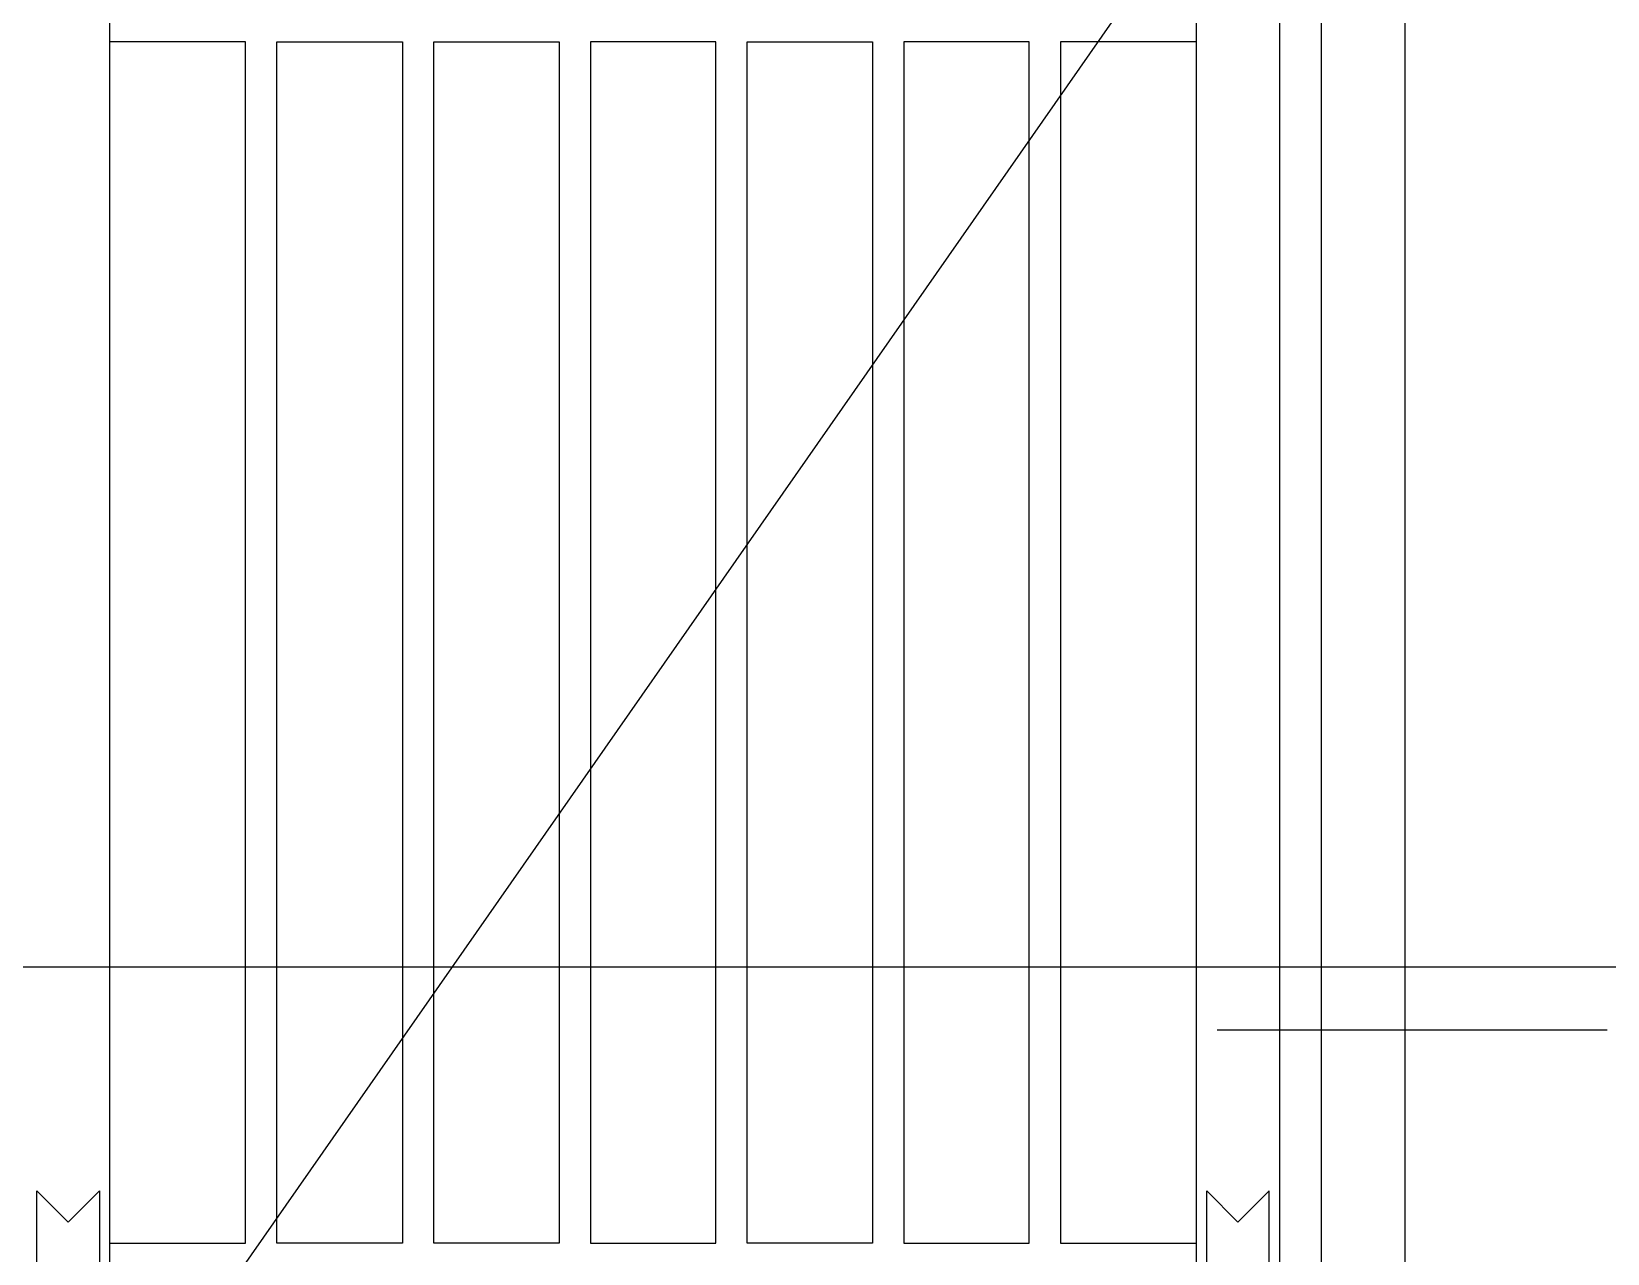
# Model space of a CAD drawing. Header units: metres. Extents: x 289 to 5205, y 117 to 7144.
# Drawn here: x 1771 to 2526, y 3678 to 4263 of the extents above; entities that cross this region are included whole.
import ezdxf

# ---------------------------------------------------------------- set-up
doc = ezdxf.new("R2010")
doc.units = ezdxf.units.M
for name, color, linetype in [('3', 3, 'Continuous'), ('4', 4, 'Continuous'), ('7', 7, 'Continuous'), ('DIM', 3, 'Continuous')]:
    doc.layers.add(name, color=color, linetype=linetype)

msp = doc.modelspace()

# ---------------------------------------------------------------- linework, layer by layer
at = {"layer": '3'}
for p, q in [((2388.85, 3502.73), (2388.85, 5942.73)), ((2632.75, 3814.74), (476.25, 3814.74))]:
    msp.add_line(p, q, dxfattribs=at)
for points in [[(1768.85, 5242.73), (2368.85, 4382.73), (1768.85, 3522.73)], [(1808.85, 3682.73), (1873.85, 3682.73), (1873.85, 4257.73), (1808.85, 4257.73)], [(2328.85, 4257.73), (2263.85, 4257.73), (2263.85, 3682.73), (2328.85, 3682.73)], [(1803.85, 3707.73), (1803.85, 3557.73), (1953.85, 3557.73), (1938.85, 3542.73), (1953.85, 3527.73), (1773.85, 3527.73), (1773.85, 3707.73), (1788.85, 3692.73), (1803.85, 3707.73)], [(2333.85, 3707.73), (2333.85, 3557.73), (2183.85, 3557.73), (2198.85, 3542.73), (2183.85, 3527.73), (2363.85, 3527.73), (2363.85, 3707.73), (2348.85, 3692.73), (2333.86, 3707.73)]]:
    msp.add_lwpolyline(points, dxfattribs=at)
for points in [[(1888.85, 3682.73), (1888.85, 4257.73), (1948.85, 4257.73), (1948.85, 3682.73)], [(1963.85, 3682.73), (1963.85, 4257.73), (2023.85, 4257.73), (2023.85, 3682.73)], [(2038.85, 4257.73), (2038.85, 3682.73), (2098.85, 3682.73), (2098.85, 4257.73)], [(2113.85, 3682.73), (2113.85, 4257.73), (2173.85, 4257.73), (2173.85, 3682.73)], [(2188.85, 4257.73), (2188.85, 3682.73), (2248.85, 3682.73), (2248.85, 4257.73)]]:
    msp.add_lwpolyline(points, close=True, dxfattribs=at)
at = {"layer": '4'}
msp.add_line((2428.85, 3462.73), (2428.85, 5982.73), dxfattribs=at)
msp.add_lwpolyline([(1168.85, 3522.73), (2368.85, 3522.73), (2368.85, 5242.73), (1768.85, 5242.73)], dxfattribs=at)
at = {"layer": '7'}
msp.add_lwpolyline([(1808.85, 5202.73), (2328.85, 5202.73), (2328.85, 3562.73), (1808.85, 3562.73)], close=True, dxfattribs=at)
at = {"layer": 'DIM'}
msp.add_lwpolyline([(2338.84, 3784.74), (2525.49, 3784.74)], dxfattribs=at)

doc.saveas('drawing.dxf')
